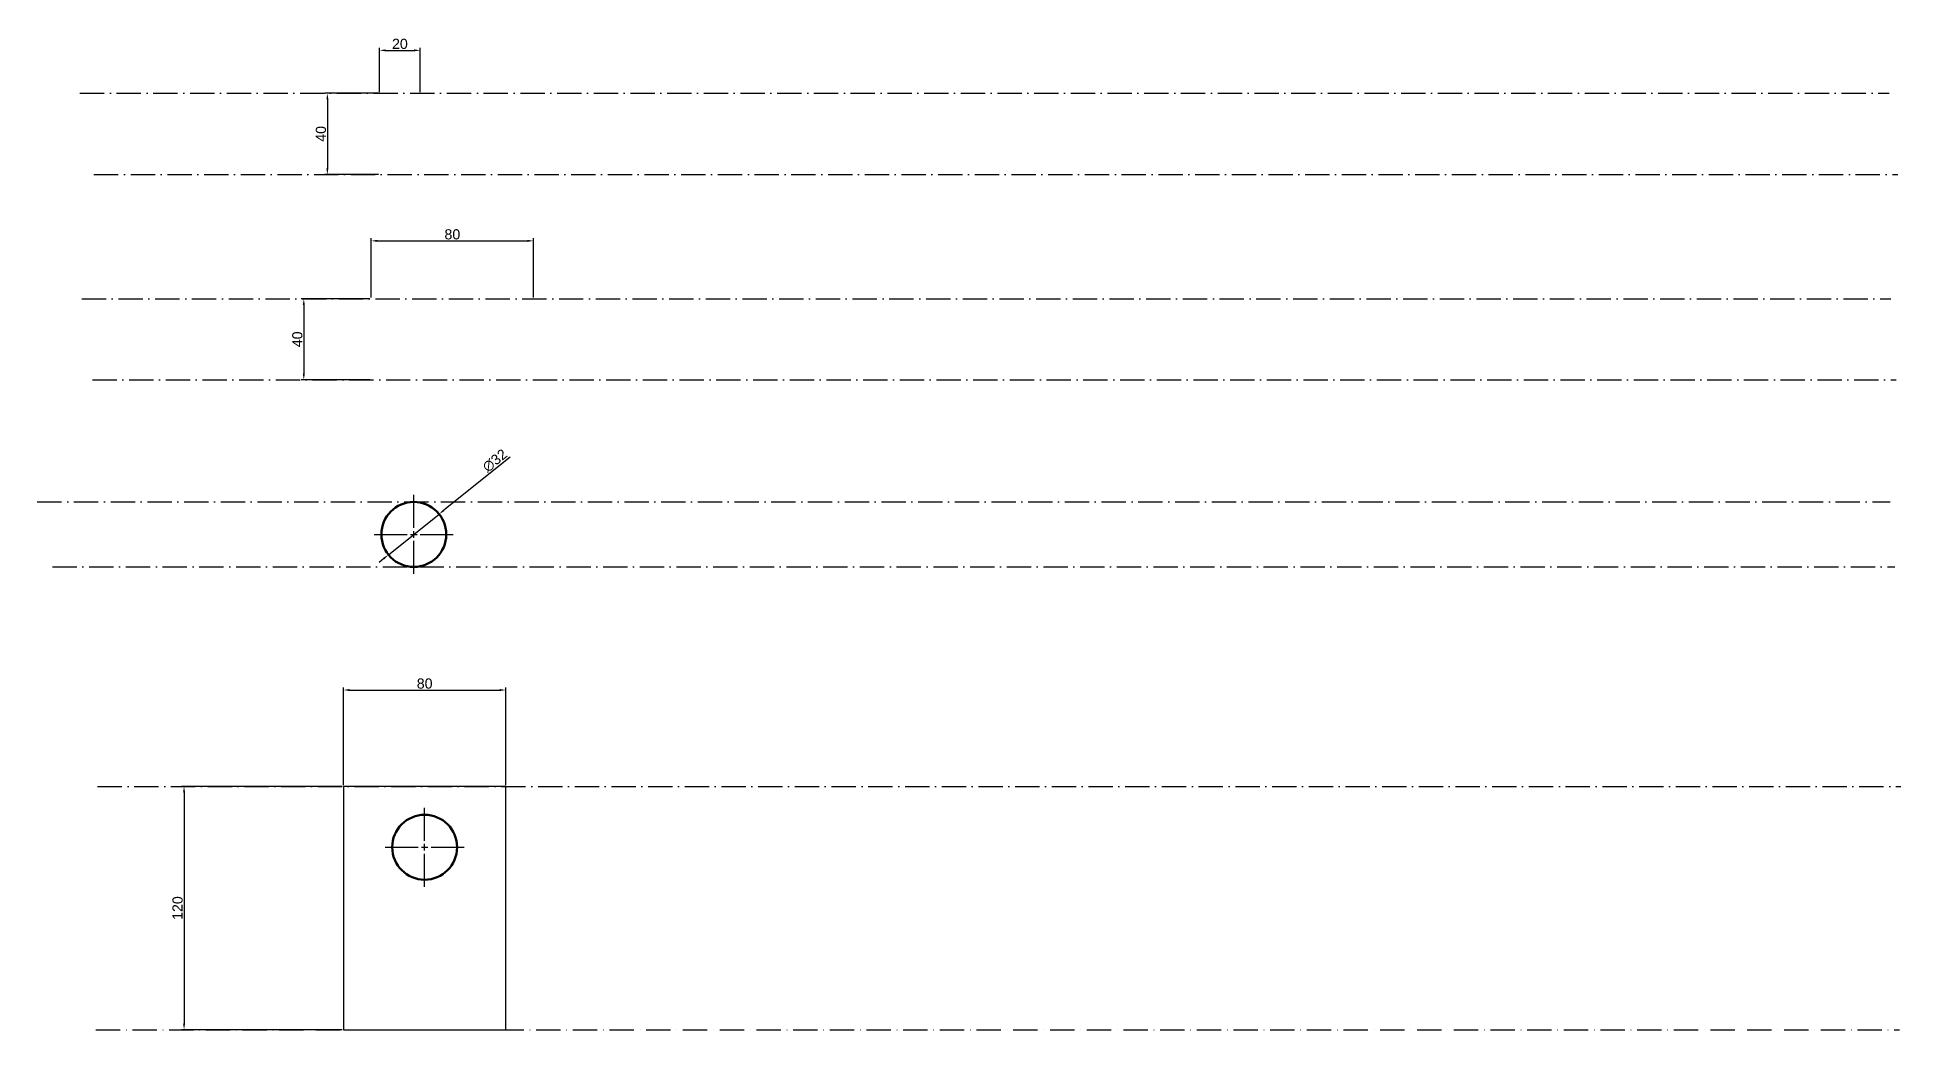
# Model space of a CAD drawing. Header units: millimetres. Extents: x 32 to 951, y 128 to 617.
import ezdxf

# ---------------------------------------------------------------- set-up
doc = ezdxf.new("R2010")
doc.units = ezdxf.units.MM
doc.linetypes.add('ACAD_ISO10W100', pattern=[18, 12, -3, 0, -3])
doc.linetypes.add('CENTER2', pattern=[28.575, 19.05, -3.175, 3.175, -3.175])
doc.layers.add('Circle', color=1, linetype='Continuous', lineweight=50)
doc.layers.add('J-HOOKS', color=7, linetype='Continuous', lineweight=25, true_color=0x68de97)
doc.layers.add('Marimi', color=50, linetype='Continuous')
doc.layers.add('Reference_line', color=3, linetype='ACAD_ISO10W100')
doc.styles.get("Standard").update_dxf_attribs({"font": 'arial.ttf'})
doc.dimstyles.new('ISO-25', dxfattribs={"dimtxt": 5, "dimasz": 3, "dimexe": 1.25, "dimexo": 0.625, "dimtad": 1, "dimtxsty": 'Standard', "dimcen": 2.5, "dimadec": 0, "dimazin": 0, "dimtfac": 1, "dimtmove": 0, "dimatfit": 3, "dimfxl": 1, "dimarcsym": 0})

# ---------------------------------------------------------------- blocks, each defined once
blk = doc.blocks.new('*U4')
at = {"layer": 'Marimi', "color": 0, "linetype": 'CENTER2', "transparency": 16777216}
for p, q in [((0, 3.2), (0, 19.5)), ((-19.5, 0), (-3.2, 0)), ((3.2, 0), (19.5, 0)), ((0, -19.5), (0, -3.2))]:
    blk.add_line(p, q, dxfattribs=at)
at = {"layer": 'Marimi', "color": 0, "linetype": 'Continuous', "transparency": 16777216}
for p, q in [((-1.6, 0), (1.6, 0)), ((0, -1.6), (0, 1.6))]:
    blk.add_line(p, q, dxfattribs=at)
blk = doc.blocks.new('*U7')
at = {"layer": 'J-HOOKS', "color": 0, "linetype": 'CENTER2', "transparency": 16777216}
for p, q in [((0, 3.2), (0, 19.5)), ((-19.5, 0), (-3.2, 0)), ((3.2, 0), (19.5, 0)), ((0, -19.5), (0, -3.2))]:
    blk.add_line(p, q, dxfattribs=at)
at = {"layer": 'J-HOOKS', "color": 0, "linetype": 'Continuous', "transparency": 16777216}
for p, q in [((-1.6, 0), (1.6, 0)), ((0, -1.6), (0, 1.6))]:
    blk.add_line(p, q, dxfattribs=at)
blk = doc.blocks.new('*D8')
at = {"layer": 'Defpoints', "color": 0, "transparency": 16777216}
for p in [(263.47, 295.42), (183.47, 247.9), (263.47, 247.9)]:
    blk.add_point(p, dxfattribs=at)
at = {"layer": 'Marimi', "color": 0, "lineweight": -2, "transparency": 16777216}
for p, q in [((183.47, 248.52), (183.47, 296.67)), ((186.47, 295.42), (260.47, 295.42)), ((263.47, 248.52), (263.47, 296.67))]:
    blk.add_line(p, q, dxfattribs=at)
at = {"layer": 'Marimi', "color": 0, "transparency": 16777216}
for points in [[(186.47, 295.92), (186.47, 294.92), (183.47, 295.42)], [(260.47, 295.92), (260.47, 294.92), (263.47, 295.42)]]:
    blk.add_solid(points, dxfattribs=at)
at = {"layer": 'Marimi', "color": 0, "transparency": 16777216, "insert": (223.47, 298.6), "char_height": 5, "attachment_point": 5}
blk.add_mtext('80', dxfattribs=at)
blk = doc.blocks.new('*D9')
at = {"layer": 'Defpoints', "color": 0, "transparency": 16777216}
for p in [(183.47, 247.9), (104.81, 127.9), (183.47, 127.9)]:
    blk.add_point(p, dxfattribs=at)
at = {"layer": 'Marimi', "color": 0, "lineweight": -2, "transparency": 16777216}
for p, q in [((182.84, 247.9), (103.56, 247.9)), ((104.81, 244.9), (104.81, 130.9)), ((182.84, 127.9), (103.56, 127.9))]:
    blk.add_line(p, q, dxfattribs=at)
at = {"layer": 'Marimi', "color": 0, "transparency": 16777216}
for points in [[(104.31, 244.9), (105.31, 244.9), (104.81, 247.9)], [(104.31, 130.9), (105.31, 130.9), (104.81, 127.9)]]:
    blk.add_solid(points, dxfattribs=at)
at = {"layer": 'Marimi', "color": 0, "transparency": 16777216, "insert": (101.63, 187.9), "char_height": 5, "attachment_point": 5, "rotation": 90}
blk.add_mtext('120', dxfattribs=at)
blk = doc.blocks.new('*D10')
at = {"layer": 'Defpoints', "color": 0, "transparency": 16777216}
for p in [(277.13, 516.94), (197.13, 488.37), (277.13, 488.37)]:
    blk.add_point(p, dxfattribs=at)
at = {"layer": 'Marimi', "color": 0, "lineweight": -2, "transparency": 16777216}
for p, q in [((197.13, 489), (197.13, 518.19)), ((200.13, 516.94), (274.13, 516.94)), ((277.13, 489), (277.13, 518.19))]:
    blk.add_line(p, q, dxfattribs=at)
at = {"layer": 'Marimi', "color": 0, "transparency": 16777216}
for points in [[(200.13, 517.44), (200.13, 516.44), (197.13, 516.94)], [(274.13, 517.44), (274.13, 516.44), (277.13, 516.94)]]:
    blk.add_solid(points, dxfattribs=at)
at = {"layer": 'Marimi', "color": 0, "transparency": 16777216, "insert": (237.13, 520.12), "char_height": 5, "attachment_point": 5}
blk.add_mtext('80', dxfattribs=at)
blk = doc.blocks.new('*D11')
at = {"layer": 'Defpoints', "color": 0, "transparency": 16777216}
for p in [(197.13, 488.37), (163.86, 448.37), (197.13, 448.37)]:
    blk.add_point(p, dxfattribs=at)
at = {"layer": 'Marimi', "color": 0, "lineweight": -2, "transparency": 16777216}
for p, q in [((196.51, 488.37), (162.61, 488.37)), ((163.86, 485.37), (163.86, 451.37)), ((196.51, 448.37), (162.61, 448.37))]:
    blk.add_line(p, q, dxfattribs=at)
at = {"layer": 'Marimi', "color": 0, "transparency": 16777216}
for points in [[(163.36, 485.37), (164.36, 485.37), (163.86, 488.37)], [(163.36, 451.37), (164.36, 451.37), (163.86, 448.37)]]:
    blk.add_solid(points, dxfattribs=at)
at = {"layer": 'Marimi', "color": 0, "transparency": 16777216, "insert": (160.69, 468.37), "char_height": 5, "attachment_point": 5, "rotation": 90}
blk.add_mtext('40', dxfattribs=at)
blk = doc.blocks.new('*D12')
at = {"layer": 'Defpoints', "color": 0, "transparency": 16777216}
for p in [(221.26, 610.88), (201.26, 589.7), (221.26, 589.7)]:
    blk.add_point(p, dxfattribs=at)
at = {"layer": 'Marimi', "color": 0, "lineweight": -2, "transparency": 16777216}
for p, q in [((201.26, 590.33), (201.26, 612.13)), ((204.26, 610.88), (218.26, 610.88)), ((221.26, 590.33), (221.26, 612.13))]:
    blk.add_line(p, q, dxfattribs=at)
at = {"layer": 'Marimi', "color": 0, "transparency": 16777216}
for points in [[(204.26, 611.38), (204.26, 610.38), (201.26, 610.88)], [(218.26, 611.38), (218.26, 610.38), (221.26, 610.88)]]:
    blk.add_solid(points, dxfattribs=at)
at = {"layer": 'Marimi', "color": 0, "transparency": 16777216, "insert": (211.26, 614.06), "char_height": 5, "attachment_point": 5}
blk.add_mtext('20', dxfattribs=at)
blk = doc.blocks.new('*D13')
at = {"layer": 'Defpoints', "color": 0, "transparency": 16777216}
for p in [(201.26, 589.7), (175.49, 549.7), (201.26, 549.7)]:
    blk.add_point(p, dxfattribs=at)
at = {"layer": 'Marimi', "color": 0, "lineweight": -2, "transparency": 16777216}
for p, q in [((200.63, 589.7), (174.24, 589.7)), ((175.49, 586.7), (175.49, 552.7)), ((200.63, 549.7), (174.24, 549.7))]:
    blk.add_line(p, q, dxfattribs=at)
at = {"layer": 'Marimi', "color": 0, "transparency": 16777216}
for points in [[(174.99, 586.7), (175.99, 586.7), (175.49, 589.7)], [(174.99, 552.7), (175.99, 552.7), (175.49, 549.7)]]:
    blk.add_solid(points, dxfattribs=at)
at = {"layer": 'Marimi', "color": 0, "transparency": 16777216, "insert": (172.31, 569.7), "char_height": 5, "attachment_point": 5, "rotation": 90}
blk.add_mtext('40', dxfattribs=at)
blk = doc.blocks.new('*D14')
at = {"layer": 'Defpoints', "color": 0, "transparency": 16777216}
for p in [(230.58, 382.18), (205.64, 362.13)]:
    blk.add_point(p, dxfattribs=at)
at = {"layer": 'Marimi', "color": 0, "lineweight": -2, "transparency": 16777216}
for p, q in [((265.56, 410.29), (232.92, 384.06)), ((205.64, 362.13), (230.58, 382.18)), ((203.3, 360.25), (200.96, 358.37))]:
    blk.add_line(p, q, dxfattribs=at)
at = {"layer": 'Marimi', "color": 0, "transparency": 16777216}
for points in [[(232.61, 384.45), (233.23, 383.67), (230.58, 382.18)], [(202.99, 360.64), (203.61, 359.86), (205.64, 362.13)]]:
    blk.add_solid(points, dxfattribs=at)
at = {"layer": 'Marimi', "color": 0, "transparency": 16777216, "insert": (258.11, 408.56), "char_height": 5, "attachment_point": 5, "rotation": 38.78883}
blk.add_mtext('∅32', dxfattribs=at)

msp = doc.modelspace()

# ---------------------------------------------------------------- linework, layer by layer
at = {"layer": 'Circle'}
for centre in [(218.109, 372.154), (223.465, 217.895)]:
    msp.add_circle(centre, 16, dxfattribs=at)
at = {"layer": 'J-HOOKS'}
msp.add_lwpolyline([(183.465, 127.895), (263.465, 127.895), (263.465, 247.895), (183.465, 247.895)], close=True, dxfattribs=at)
at = {"layer": 'Reference_line'}
for p, q in [((53.46, 589.701), (945.771, 589.701)), ((60.397, 549.701), (949.978, 549.701)), ((54.423, 488.374), (946.613, 488.374)), ((59.605, 448.374), (949.204, 448.374)), ((32.421, 388.154), (946.197, 388.154)), ((39.942, 356.154), (948.454, 356.154)), ((62.17, 247.895), (951.423, 247.895)), ((61.271, 127.895), (950.811, 127.895))]:
    msp.add_line(p, q, dxfattribs=at)

# ---------------------------------------------------------------- block references
at = {"layer": 'J-HOOKS', "linetype": 'CENTER2'}
msp.add_blockref('*U7', (218.109, 372.154), dxfattribs=at)
at = {"layer": 'Marimi', "linetype": 'CENTER2'}
msp.add_blockref('*U4', (223.465, 217.895), dxfattribs=at)

# ---------------------------------------------------------------- dimensions: what is measured, and where the dimension line sits
at = {"layer": 'Marimi'}
for base, p1, p2, picture, middle in [((221.259, 610.878), (201.259, 589.701), (221.259, 589.701), '*D12', (211.259, 614.056)), ((277.132, 516.938), (197.132, 488.374), (277.132, 488.374), '*D10', (237.132, 520.116)), ((263.465, 295.422), (183.465, 247.895), (263.465, 247.895), '*D8', (223.465, 298.6))]:
    dim = msp.add_linear_dim(base=base, p1=p1, p2=p2, dimstyle='ISO-25', dxfattribs=at)
    dim.commit()
    dim.dimension.update_dxf_attribs({"geometry": picture, "text_midpoint": middle})
for base, p1, p2, picture, middle in [((175.486, 549.701), (201.259, 589.701), (201.259, 549.701), '*D13', (172.308, 569.701)), ((163.863, 448.374), (197.132, 488.374), (197.132, 448.374), '*D11', (160.685, 468.374)), ((104.811, 127.895), (183.465, 247.895), (183.465, 127.895), '*D9', (101.633, 187.895))]:
    dim = msp.add_linear_dim(base=base, p1=p1, p2=p2, angle=90, dimstyle='ISO-25', dxfattribs=at)
    dim.commit()
    dim.dimension.update_dxf_attribs({"geometry": picture, "text_midpoint": middle})
dim = msp.add_diameter_dim_2p(p1=(205.638, 362.131), p2=(230.581, 382.178), dimstyle='ISO-25', dxfattribs=at)
dim.commit()
dim.dimension.update_dxf_attribs({"geometry": '*D14', "text_midpoint": (260.185, 405.971), "dimtype": 163})

doc.saveas('drawing.dxf')
